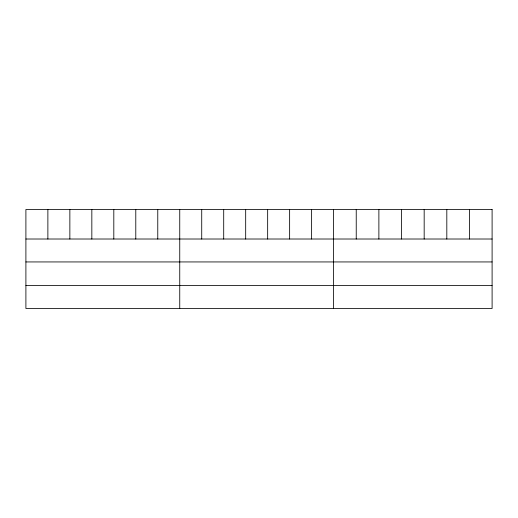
<?xml version="1.0" encoding="UTF-8"?>
<svg xmlns="http://www.w3.org/2000/svg" width="518" height="518" viewBox="0 0 518 518"><rect width="100%" height="100%" fill="white"/><g stroke="black" fill="none" stroke-linecap="round" stroke-linejoin="round"><path stroke-width="0.78" d="M25.9 239.012L492.1 239.012M25.9 261.94L492.1 261.94M25.9 285.567L492.1 285.567M469.457 209.505L469.457 239.012M446.814 209.505L446.814 239.012M424.171 209.505L424.171 239.012M401.521 209.505L401.521 239.012M378.878 209.505L378.878 239.012M356.235 209.505L356.235 239.012M333.592 209.505L333.592 308.495M311.616 209.505L311.616 239.012M289.633 209.505L289.633 239.012M267.657 209.505L267.657 239.012M245.681 209.505L245.681 239.012M223.705 209.505L223.705 239.012M201.722 209.505L201.722 239.012M179.746 209.505L179.746 308.495M157.77 209.505L157.77 239.012M135.787 209.505L135.787 239.012M113.811 209.505L113.811 239.012M91.835 209.505L91.835 239.012M69.859 209.505L69.859 239.012M47.876 209.505L47.876 239.012M492.1 209.505L25.9 209.505L25.9 308.495L492.1 308.495L492.1 209.505"/></g></svg>
